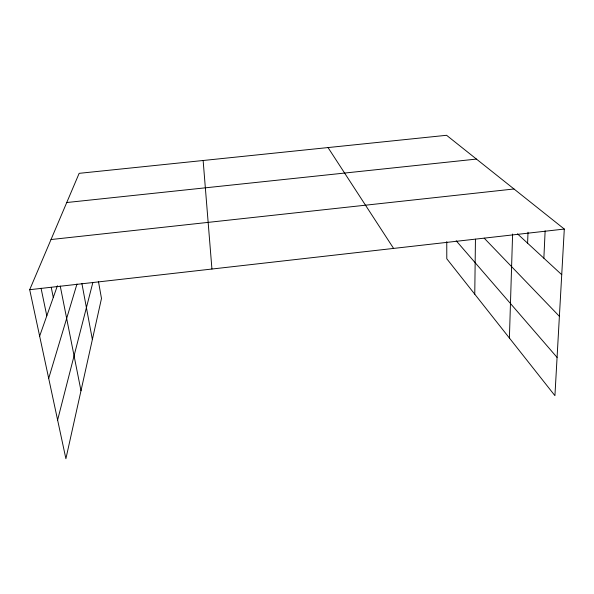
<?xml version="1.0" encoding="UTF-8"?>
<svg xmlns="http://www.w3.org/2000/svg" width="594" height="594" viewBox="0 0 594 594"><rect width="100%" height="100%" fill="white"/><g stroke="black" fill="none" stroke-linecap="round" stroke-linejoin="round"><path stroke-width="0.89" d="M474.762 294.186L475.445 239.159M509.4 338.031L512.6 234.021M527.598 243.191L528.014 232.217M543.859 258.197L545.136 230.828M98.478 281.63L101.485 298.478L65.897 458.709L29.7 289.701L79.151 173.337L446.577 135.291L564.3 229.054L554.922 395.663L446.792 258.784L446.762 241.609M57.611 420.032L92.768 282.841M48.693 378.393L76.975 283.999M39.642 336.137L57.418 285.736M29.7 289.701L564.3 229.054M51.017 239.538L513.988 188.981M66.751 202.524L476.447 159.081M517.471 233.85L561.731 274.688M484.199 238.164L559.392 316.32M456.17 240.756L557.075 357.41M328.022 147.564L393.599 248.418M41.053 288.216L46.8 315.83M51.292 287.637L53.289 297.446M60.254 286.1L80.992 390.726M81.898 283.531L92.367 339.516M203.133 160.499L211.932 269.03"/></g></svg>
